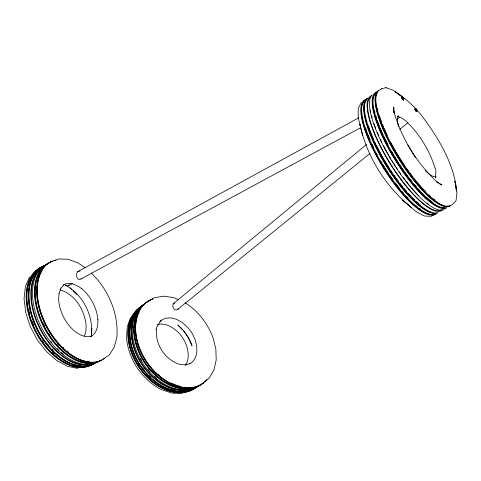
<?xml version="1.0" encoding="UTF-8"?>
<svg xmlns="http://www.w3.org/2000/svg" width="481" height="481" viewBox="0 0 481 481"><rect width="100%" height="100%" fill="white"/><g stroke="black" fill="none" stroke-linecap="round" stroke-linejoin="round"><path stroke-width="0.72" d="M393.698 111.351L393.717 106.95L394.222 113.582M402.465 98.395L403.036 98.894M59.091 293.182L58.604 299.465C59.542 312.145 65.939 324.272 75.854 332.233L81.307 335.389L86.339 336.73L90.933 336.261M84.428 336.141L85.859 331.529L86.147 325.421C84.596 310.419 75.415 294.234 60.143 289.995M130.471 317.694L127.14 327.333L126.587 338.726C128.89 360.083 142.25 379.792 161.369 389.628L172.138 393.145L182.275 393.398M59.043 293.308L61.003 287.999M29.515 276.864L25.379 286.64L24.05 298.695L25.703 312.379L30.237 326.449L37.332 339.863L46.453 351.569L56.764 360.588L67.448 366.3L77.826 368.434M69.234 284.71C68.524 286.844 65.717 285.768 64.628 284.536M185.365 365.271L186.875 362.878L188.137 357.9C189.165 343.374 179.215 328.667 165.217 324.489L160.179 323.953L157.449 324.549M415.668 109.68L415.782 110.287M60.949 288.149L63.997 284.662M435.533 176.671C434.752 179.888 436.97 167.815 435.161 168.597C429.749 150.457 419.33 133.682 405.561 120.701L401.118 117.604L397.727 116.6M173.641 303.463C170.785 306.427 175.451 312.842 178.553 308.555M361.309 102.447L358.189 108.496L358.231 117.917L362.554 135.293M397.931 116.372L398.388 115.783C396.44 119.354 397.601 123.064 398.689 126.804M173.034 303.968L366.564 144.456M397.276 119.144L399.597 117.238M202.17 383.82L209.241 378.018L213.991 369.835L216.203 359.914L215.855 349.026L213.047 337.71C207.624 323.539 198.124 310.69 184.999 302.82M177.693 309.391L370.009 153.457M399.729 129.359L407.888 122.745M189.881 363.744C194.27 361.363 196.17 356.932 196.861 352.08L196.753 346.314L195.31 340.181L192.616 334.193C188.342 326.966 181.848 320.803 173.659 318.416C169.023 317.316 163.793 317.815 159.981 321.356C164.52 315.999 153.547 330.158 156.517 329.665L156.529 329.563C155.014 344.823 165.674 360.57 180.525 364.58L185.768 364.857L190.229 363.576M81.854 278.337C76.371 283.255 74.14 270.899 79.99 271.05M402.026 97.601L403.06 97.18L404.034 98.882L403 99.302L402.026 97.601L402.399 97.625M402.32 98.437L402.982 97.998L402.681 97.156M403 99.302L404.034 98.882M415.295 109.355L416.293 108.94L417.249 110.6L416.6 111.027L415.295 109.355L416.293 108.94M415.596 110.185L416.245 109.758L415.945 108.928M416.251 111.021L417.249 110.6M146.38 302.477L154.191 297.823L163.384 296.17L173.298 297.511L178.589 299.687M90.278 336.526C96.675 334.217 98.094 326.352 97.896 319.462L97.896 319.552C96.711 307.648 90.765 296.35 81.65 288.606L81.728 288.66C76.136 284.548 68.843 281.199 63.252 285.143M434.121 214.742L431.09 216.318L424.458 216.023L416.167 211.706L402.519 200L411.339 207.431L409.854 206.211M449.645 206.03L452.477 204.407L456.018 200.661L456.926 193.007C454.581 165.145 439.832 140.398 423.713 118.302C415.903 107.69 406.223 98.719 395.135 91.655L403.018 97.493M77.531 271.783L358.796 117.773M68.488 285.732L72.445 283.592M81.024 278.95L360.894 127.555M381.367 88.865L378.409 90.753A67.857 18.482 58.2 0 0 400.324 159.445A67.857 18.482 58.2 0 0 450.877 205.399M435.467 177.116L436.201 176.972C431.601 176.984 428.643 173.647 425.318 170.623M50.577 262.073L58.64 258.946L68.025 259.253L77.892 262.854L85.191 267.755M385.906 87.668L393.332 90.254L401.659 96.41M381.12 88.931L386.147 87.602M398.418 116.606L397.943 116.661M174.2 303.198L174.904 303.114M402.801 99.104L402.459 98.785M439.303 183.67L441.925 184.957L436.724 181.788M65.59 285.197C83.273 295.009 93.903 316.221 91.378 336.267L91.709 328.192L91.727 329.226M70.887 288.57L70.028 287.951L71.573 289.424M436.676 181.83L438.245 183.014C417.189 163.871 401.358 138.414 393.729 110.979L394.095 112.933M405.994 202.97C383.165 182.431 366.209 154.359 359.92 124.194L360.503 126.719M407.112 203.914L409.355 205.802M73.118 290.903L76.719 294.342M91.276 273.016C108.249 289.4 118.753 313.359 116.901 337.121L114.292 347.156L109.259 354.954L102.008 359.866A55.291 33.117 62.1 0 1 45.406 324.988A55.291 33.117 62.1 0 1 52.573 261.207M182.257 329.491L177.808 325.018C184.289 330.561 189.201 337.71 192.045 345.749L188.588 338.029L183.742 330.976M402.982 97.998L403.655 98.858M416.245 109.758L416.901 110.594M407.762 144.943L415.265 157.305M455.236 183.105L454.87 181.391L456.493 190.939L455.465 183.964M416.817 110.955A1.732 0.457 57.4 0 1 416.227 111.333A1.732 0.457 57.4 0 1 414.923 109.073A1.732 0.457 57.4 0 1 415.969 109.482M416.75 111.358A1.726 0.457 57.4 0 1 415.596 110.864A1.726 0.457 57.4 0 1 414.923 108.832M415.307 109.037A1.726 0.457 57.4 0 1 415.812 109.584M89.616 361.862A54.6 32.702 62.1 0 1 46.441 325.98A54.6 32.702 62.1 0 1 42.172 270.526M101.984 359.938A55.315 33.087 62.1 0 1 46.038 324.663A55.315 33.087 62.1 0 1 52.477 261.129M53.86 260.654A55.315 33.087 62.1 0 1 55.988 260.119M104.443 358.411A55.315 33.087 62.1 0 1 103.241 359.223M68.753 352.381A54.624 32.672 62.1 0 1 67.112 351.076M63.865 348.208A54.624 32.672 62.1 0 1 62.807 347.186M94.973 363.113A55.008 33.508 62.1 0 1 38.624 331.187A55.008 33.508 62.1 0 1 43.11 266.167M53.217 350.354A54.323 33.093 62.1 0 1 52.182 349.29M48.347 344.943A54.323 33.093 62.1 0 1 47.427 343.795M99.904 360.918A55.237 33.195 62.1 0 1 44.45 326.846A55.237 33.195 62.1 0 1 49.122 262.824M99.928 360.858A55.213 33.225 62.1 0 1 44.673 328.77A55.213 33.225 62.1 0 1 47.234 263.828M97.986 361.772A55.141 33.327 62.1 0 1 42.094 328.733A55.141 33.327 62.1 0 1 46.639 264.201M92.021 363.678A54.395 32.991 62.1 0 1 40.224 328.373A54.395 32.991 62.1 0 1 42.815 267.147M94.991 363.251A55.081 33.411 62.1 0 1 39.791 328.565A55.081 33.411 62.1 0 1 44.992 265.121M81.223 365.837A54.299 33.123 62.1 0 1 37.175 328.86A54.299 33.123 62.1 0 1 35.281 273.256M93.741 363.774A54.984 33.538 62.1 0 1 37.722 330.97A54.984 33.538 62.1 0 1 42.52 266.492M92.923 364.081A54.93 33.616 62.1 0 1 36.797 332.798A54.93 33.616 62.1 0 1 40.452 267.604M91.691 364.736A54.906 33.646 62.1 0 1 35.606 332.058A54.906 33.646 62.1 0 1 40.53 267.598M63.432 354.287A54.455 32.906 62.1 0 1 61.243 352.495M59.085 350.559A54.455 32.906 62.1 0 1 56.968 348.497M51.641 342.496A54.455 32.906 62.1 0 1 50.721 341.33M87.512 362.86A54.527 32.81 62.1 0 1 47.968 333.471A54.527 32.81 62.1 0 1 36.207 281.187M36.4 280.423A54.527 32.81 62.1 0 1 40.127 271.663M53.746 353.938A54.245 33.195 62.1 0 1 52.146 352.435M43.5 342.484A54.245 33.195 62.1 0 1 42.202 340.662M33.478 324.825A54.245 33.195 62.1 0 1 32.095 321.356M29.449 312.909A54.245 33.195 62.1 0 1 28.95 310.822M79.828 366.853A54.227 33.225 62.1 0 1 72.667 365.722M69.709 364.754A54.227 33.225 62.1 0 1 32.924 325.306A54.227 33.225 62.1 0 1 31.993 276.16M33.261 274.374A54.227 33.225 62.1 0 1 35.66 271.759M58.069 345.58A54.545 32.78 62.1 0 1 57.113 344.522M49.868 335.125A54.545 32.78 62.1 0 1 49.05 333.874M44.384 325.679A54.545 32.78 62.1 0 1 43.428 323.719M190.632 387.295A48.755 34.013 56.2 0 1 183.489 387.229M181.271 386.886A48.755 34.013 56.2 0 1 135.612 329.214M135.624 326.912A48.755 34.013 56.2 0 1 139.129 312.109M180.339 386.315A48.779 34.001 56.2 0 1 171.116 383.044M159.626 375.553A48.779 34.001 56.2 0 1 157.996 374.14M203.962 382.599A49.393 34.434 56.2 0 1 144.967 359.145A49.393 34.434 56.2 0 1 152.814 298.851M206.776 380.068A49.393 34.434 56.2 0 1 205.134 381.637M203.836 382.629A49.369 34.44 56.2 0 1 144.679 359.698A49.369 34.44 56.2 0 1 152.393 299.17M206.872 379.743A49.369 34.44 56.2 0 1 204.9 381.722M197.054 386.946A49.026 34.548 56.2 0 1 140.338 365.362A49.026 34.548 56.2 0 1 143.085 305.122M174.218 390.163A48.419 34.115 56.2 0 1 172.108 389.634M150.884 377.164A48.419 34.115 56.2 0 1 149.314 375.649M143.981 369.618A48.419 34.115 56.2 0 1 142.641 367.845M200.469 384.902A49.302 34.458 56.2 0 1 144.847 362.349A49.302 34.458 56.2 0 1 146.056 302.687M147.33 301.876A49.302 34.458 56.2 0 1 149.32 300.811M203.818 382.389A49.302 34.458 56.2 0 1 201.629 384.133M189.093 388.245A48.659 34.037 56.2 0 1 181.95 388.185M179.738 387.848A48.659 34.037 56.2 0 1 134.151 330.291M134.169 327.994A48.659 34.037 56.2 0 1 137.692 313.203M138.005 312.59A48.659 34.037 56.2 0 1 138.72 311.321M200.601 384.806A49.272 34.47 56.2 0 1 144.985 363.516A49.272 34.47 56.2 0 1 145.028 303.445M199.164 385.69A49.188 34.494 56.2 0 1 142.983 363.588A49.188 34.494 56.2 0 1 144.931 303.613M195.815 387.001A48.503 34.091 56.2 0 1 145.731 369.107A48.503 34.091 56.2 0 1 136.592 312.62M137.404 311.423A48.503 34.091 56.2 0 1 141.155 307.245M199.05 385.654A49.11 34.518 56.2 0 1 142.009 364.814A49.11 34.518 56.2 0 1 144.414 304.106M185.179 390.999A48.389 34.121 56.2 0 1 178.83 391.185M175.156 390.722A48.389 34.121 56.2 0 1 129.816 333.507M129.882 330.459A48.389 34.121 56.2 0 1 133.417 316.45M197.174 386.808A49.002 34.554 56.2 0 1 140.175 366.077A49.002 34.554 56.2 0 1 142.677 305.441M195.539 387.872A48.936 34.572 56.2 0 1 139.454 367.268A48.936 34.572 56.2 0 1 140.41 307.01M195.665 387.734A48.912 34.578 56.2 0 1 138.702 367.093A48.912 34.578 56.2 0 1 141.27 306.511M156.776 378.24A48.575 34.067 56.2 0 1 154.605 376.382M149.934 371.753A48.575 34.067 56.2 0 1 148.004 369.546M141.57 360.443A48.575 34.067 56.2 0 1 140.476 358.525M191.817 389.406A48.298 34.151 56.2 0 1 189.911 390.277M183.664 391.937A48.298 34.151 56.2 0 1 178.042 392.177M173.641 391.666A48.298 34.151 56.2 0 1 128.385 334.566M128.415 332.281A48.298 34.151 56.2 0 1 129.046 326.467M129.714 323.545A48.298 34.151 56.2 0 1 132.004 317.526M171.296 390.776A48.328 34.139 56.2 0 1 167.749 389.682M139.045 365.8A48.328 34.139 56.2 0 1 137.861 363.919M448.352 205.784A66.967 18.314 58.2 0 1 446.434 206.108M444.161 205.862A66.967 18.314 58.2 0 1 395.43 152.934A66.967 18.314 58.2 0 1 377.621 92.46M434.854 199.952A67.009 18.254 58.2 0 1 433.327 198.761M430.675 196.519A67.009 18.254 58.2 0 1 429.028 195.027M425.667 191.763A67.009 18.254 58.2 0 1 413.744 178.084M412.878 176.972A67.009 18.254 58.2 0 1 409.842 172.938M408.982 171.753A67.009 18.254 58.2 0 1 406.409 168.134M405.146 166.294A67.009 18.254 58.2 0 1 396.194 152.134M395.466 150.89A67.009 18.254 58.2 0 1 394.402 149.026M394.035 148.376A67.009 18.254 58.2 0 1 390.861 142.526M387.307 135.438A67.009 18.254 58.2 0 1 383.97 128.036M383.393 126.659A67.009 18.254 58.2 0 1 382.563 124.615M381.782 122.613A67.009 18.254 58.2 0 1 380.387 118.753M380.17 118.134A67.009 18.254 58.2 0 1 379.401 115.759M377.922 110.498A67.009 18.254 58.2 0 1 377.435 108.399M450.559 205.447A67.815 18.549 58.2 0 1 398.755 158.928A67.815 18.549 58.2 0 1 378.733 90.536M437.884 212.632A67.262 19.342 58.2 0 1 386.856 164.821A67.262 19.342 58.2 0 1 367.28 98.364M420.178 204.864A66.426 19.096 58.2 0 1 416.336 201.539M414.64 199.946A66.426 19.096 58.2 0 1 412.097 197.42M411.147 196.434A66.426 19.096 58.2 0 1 408.237 193.296M406.77 191.636A66.426 19.096 58.2 0 1 403.824 188.167M402.85 186.977A66.426 19.096 58.2 0 1 400.156 183.58M398.352 181.211A66.426 19.096 58.2 0 1 393.897 175.036M392.159 172.511A66.426 19.096 58.2 0 1 390.518 170.046M389.7 168.795A66.426 19.096 58.2 0 1 384.187 159.83M383.435 158.544A66.426 19.096 58.2 0 1 382.341 156.62M381.968 155.952A66.426 19.096 58.2 0 1 376.364 145.208M375.727 143.885A66.426 19.096 58.2 0 1 375.114 142.574M373.905 139.935A66.426 19.096 58.2 0 1 369.991 130.357M369.516 129.052A66.426 19.096 58.2 0 1 368.44 125.89M446.687 207.696A67.707 18.699 58.2 0 1 394.606 157.022A67.707 18.699 58.2 0 1 376.767 91.883M444.793 207.618A66.823 18.531 58.2 0 1 394.691 158.67A66.823 18.531 58.2 0 1 375.258 93.933M375.95 92.442A67.665 18.765 58.2 0 0 393.711 157.582A67.665 18.765 58.2 0 0 445.815 208.183L443.043 209.734A67.526 18.969 58.2 0 1 392.177 161.514A67.526 18.969 58.2 0 1 372.168 95.022M441.48 209.716A66.564 18.903 58.2 0 1 391.245 165.031A66.564 18.903 58.2 0 1 370.352 97.282M442.478 209.987A67.4 19.144 58.2 0 1 389.688 163.059A67.4 19.144 58.2 0 1 371.735 95.497M432.1 212.518A66.384 19.162 58.2 0 1 383.243 160.275A66.384 19.162 58.2 0 1 366.486 100.066M437.025 213.113A67.22 19.402 58.2 0 1 384.668 163.221A67.22 19.402 58.2 0 1 367.67 98.1M428.577 204.197A66.685 18.729 58.2 0 1 427.062 203.06M418.843 195.737A66.685 18.729 58.2 0 1 411.622 187.909M410.642 186.754A66.685 18.729 58.2 0 1 408.195 183.79M407.768 183.255A66.685 18.729 58.2 0 1 406.042 181.066M405.176 179.948A66.685 18.729 58.2 0 1 403.012 177.068M400.859 174.098A66.685 18.729 58.2 0 1 399.164 171.681M397.492 169.246A66.685 18.729 58.2 0 1 396.26 167.394M395.436 166.143A66.685 18.729 58.2 0 1 393.807 163.606M393.001 162.325A66.685 18.729 58.2 0 1 391.811 160.389M391.023 159.097A66.685 18.729 58.2 0 1 389.484 156.505M388.732 155.219A66.685 18.729 58.2 0 1 387.632 153.283M387.259 152.615A66.685 18.729 58.2 0 1 383.634 145.869M381.938 142.508A66.685 18.729 58.2 0 1 380.351 139.201M378.818 135.852A66.685 18.729 58.2 0 1 377.314 132.371M375.673 128.289A66.685 18.729 58.2 0 1 374.008 123.731M372.162 117.809A66.685 18.729 58.2 0 1 371.579 115.578M370.803 112.079A66.685 18.729 58.2 0 1 370.46 110.125M436.279 213.594A67.118 19.553 58.2 0 1 383.453 166.011A67.118 19.553 58.2 0 1 366.161 99.23M435.431 214.069A67.075 19.613 58.2 0 1 383.153 167.49A67.075 19.613 58.2 0 1 364.772 100.054M432.311 202.062A66.865 18.464 58.2 0 1 425.974 196.795M424.296 195.214A66.865 18.464 58.2 0 1 421.2 192.105M420.25 191.107A66.865 18.464 58.2 0 1 417.839 188.48M416.372 186.814A66.865 18.464 58.2 0 1 413.919 183.934M411.964 181.541A66.865 18.464 58.2 0 1 408.946 177.681M408.08 176.539A66.865 18.464 58.2 0 1 405.056 172.414M404.196 171.212A66.865 18.464 58.2 0 1 401.25 166.943M400.853 166.348A66.865 18.464 58.2 0 1 399.663 164.556M398.875 163.342A66.865 18.464 58.2 0 1 394.258 155.916M393.518 154.666A66.865 18.464 58.2 0 1 391.714 151.557M388.179 145.1A66.865 18.464 58.2 0 1 383.712 136.117M383.135 134.872A66.865 18.464 58.2 0 1 382.185 132.768M381.577 131.373A66.865 18.464 58.2 0 1 380.128 127.922M379.323 125.896A66.865 18.464 58.2 0 1 377.429 120.707M376.701 118.5A66.865 18.464 58.2 0 1 375.992 116.168M374.994 112.452A66.865 18.464 58.2 0 1 374.519 110.353M420.292 208.928A66.282 19.306 58.2 0 1 419.282 208.201M417.183 206.583A66.282 19.306 58.2 0 1 416.101 205.694M408.135 198.196A66.282 19.306 58.2 0 1 406.204 196.14M403.757 193.416A66.282 19.306 58.2 0 1 402.284 191.709M399.837 188.774A66.282 19.306 58.2 0 1 395.34 183.027M392.652 179.365A66.282 19.306 58.2 0 1 389.586 174.982M388.335 173.13A66.282 19.306 58.2 0 1 387.109 171.266M386.297 170.015A66.282 19.306 58.2 0 1 385.089 168.116M384.295 166.841A66.282 19.306 58.2 0 1 382.726 164.274M381.956 162.987A66.282 19.306 58.2 0 1 380.826 161.057M377.164 154.479A66.282 19.306 58.2 0 1 376.449 153.132M373.731 147.769A66.282 19.306 58.2 0 1 372.162 144.48M370.051 139.749A66.282 19.306 58.2 0 1 367.568 133.598M367.075 132.275A66.282 19.306 58.2 0 1 365.542 127.808M433.706 214.015A66.24 19.366 58.2 0 1 383.802 168.001A66.24 19.366 58.2 0 1 363.726 101.948M403.457 98.9A1.774 0.475 57.1 0 1 403.216 99.832A1.774 0.475 57.1 0 1 401.701 97.583A1.774 0.475 57.1 0 1 402.471 97.439M403.3 99.008A1.774 0.475 57.1 0 1 403.132 99.988A1.774 0.475 57.1 0 1 401.629 97.914A1.774 0.475 57.1 0 1 402.062 97.294"/></g></svg>
